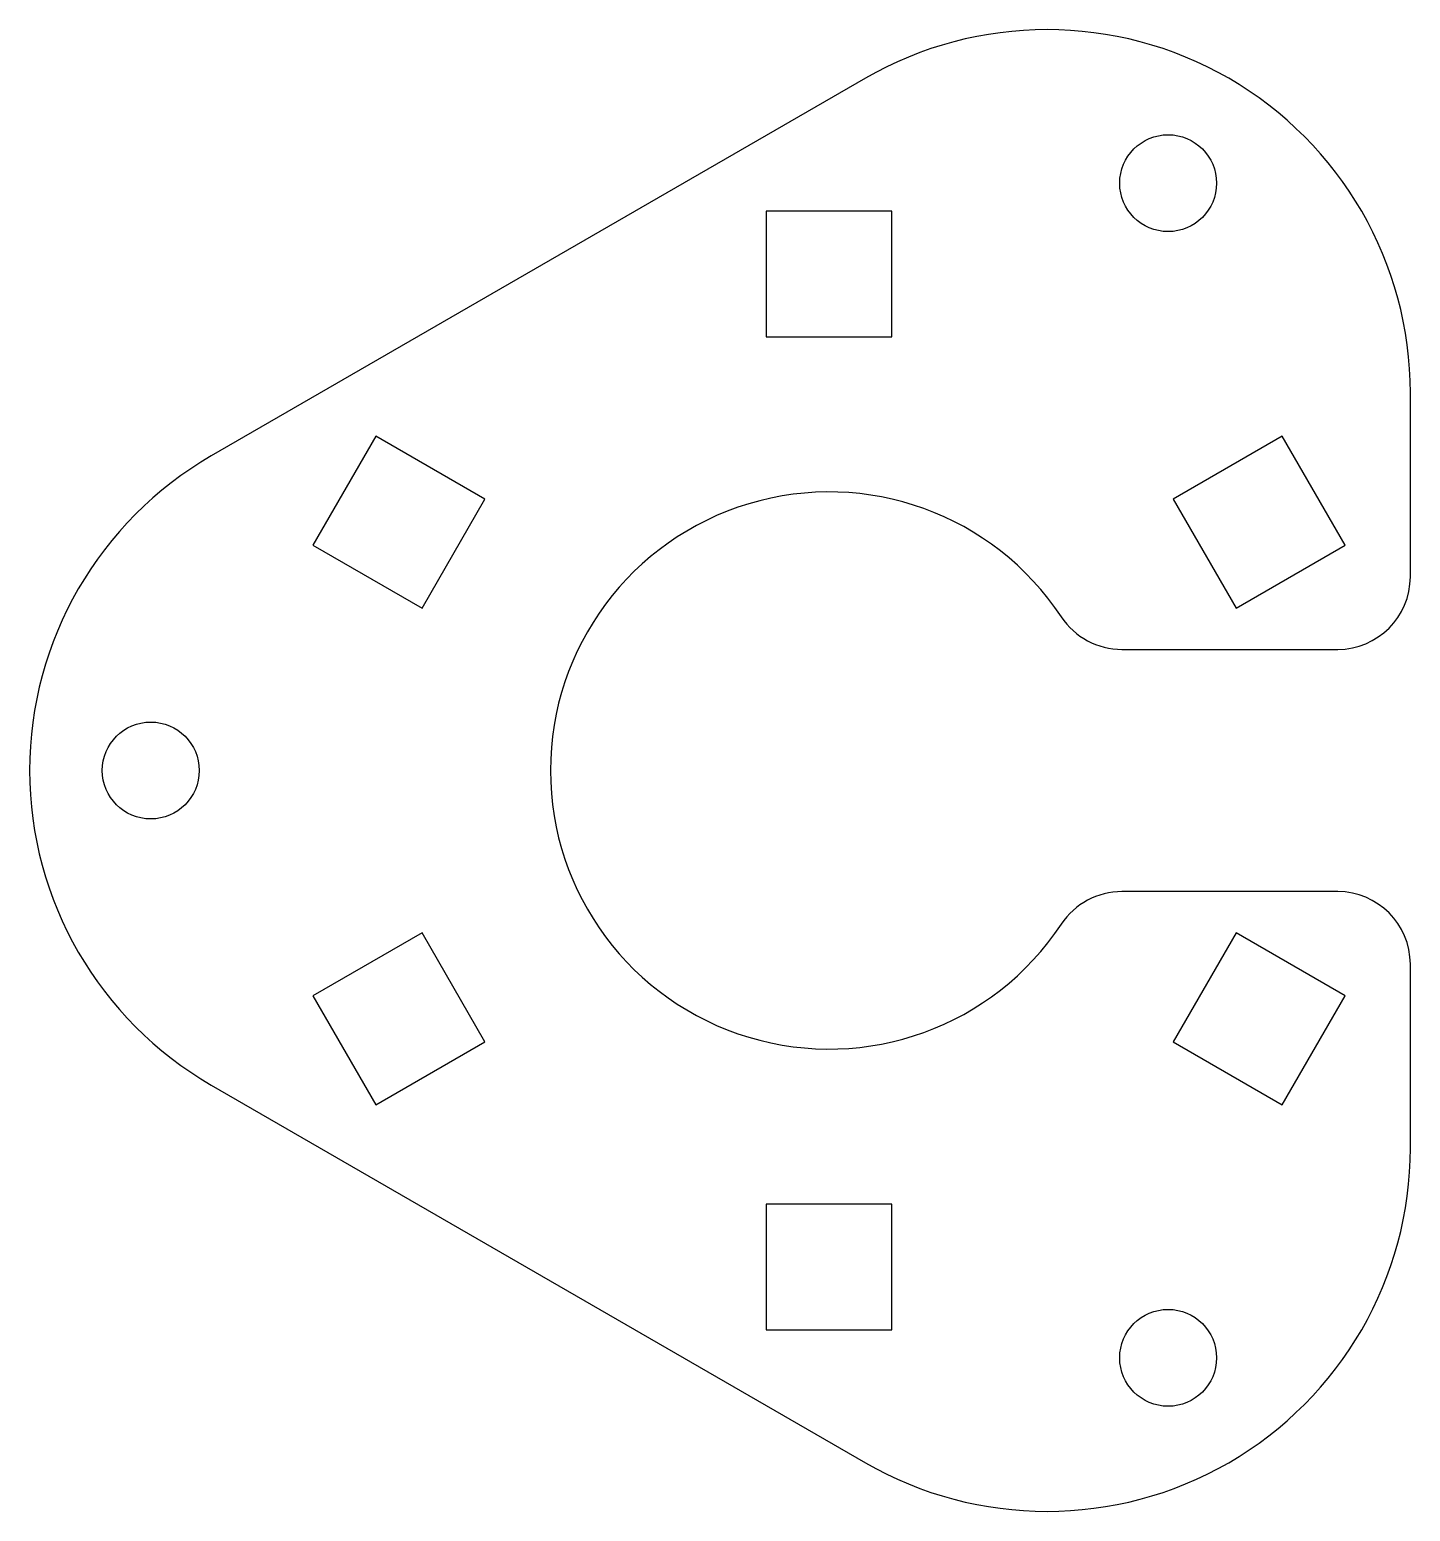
# Model space of a CAD drawing. Header units: millimetres. Extents: x -33 to 24, y -30.6 to 30.6.
import ezdxf

# ---------------------------------------------------------------- set-up
doc = ezdxf.new("R2010")
doc.units = ezdxf.units.MM

msp = doc.modelspace()

# ---------------------------------------------------------------- linework, layer by layer
at = {"color": 7, "linetype": 'Continuous', "lineweight": 25}
for p, q in [((1.5, 28.579), (-25.5, 12.99)), ((-2.6, 23.1), (-2.6, 17.9)), ((2.6, 23.1), (-2.6, 23.1)), ((2.6, 17.9), (2.6, 23.1)), ((-2.6, 17.9), (2.6, 17.9)), ((24, 8), (24, 15.588)), ((-18.705, 13.802), (-21.305, 9.298)), ((-14.202, 11.202), (-18.705, 13.802)), ((18.705, 13.802), (14.202, 11.202)), ((21.305, 9.298), (18.705, 13.802)), ((-16.802, 6.698), (-14.202, 11.202)), ((14.202, 11.202), (16.802, 6.698)), ((-21.305, 9.298), (-16.802, 6.698)), ((16.802, 6.698), (21.305, 9.298)), ((12.093, 5), (21, 5)), ((21, -5), (12.093, -5)), ((-16.802, -6.698), (-21.305, -9.298)), ((-14.202, -11.202), (-16.802, -6.698)), ((16.802, -6.698), (14.202, -11.202)), ((21.305, -9.298), (16.802, -6.698)), ((24, -15.588), (24, -8)), ((-21.305, -9.298), (-18.705, -13.802)), ((18.705, -13.802), (21.305, -9.298)), ((-18.705, -13.802), (-14.202, -11.202)), ((14.202, -11.202), (18.705, -13.802)), ((-25.5, -12.99), (1.5, -28.579)), ((-2.6, -17.9), (-2.6, -23.1)), ((2.6, -17.9), (-2.6, -17.9)), ((2.6, -23.1), (2.6, -17.9)), ((-2.6, -23.1), (2.6, -23.1))]:
    msp.add_line(p, q, dxfattribs=at)
for centre in [(14, 24.249), (-28, 0), (14, -24.249)]:
    msp.add_circle(centre, 2, dxfattribs=at)
for centre, radius, start, end in [((9, 15.588), 15, 0, 120), ((-18, 0), 15, 120, 240), ((0, 0), 11.5, 33.48538, 326.51462), ((21, 8), 3, 270, 0), ((12.093, 8), 3, 213.48538, 270), ((12.093, -8), 3, 90, 146.51462), ((21, -8), 3, 0, 90), ((9, -15.588), 15, 240, 0)]:
    msp.add_arc(centre, radius, start, end, dxfattribs=at)

doc.saveas('drawing.dxf')
